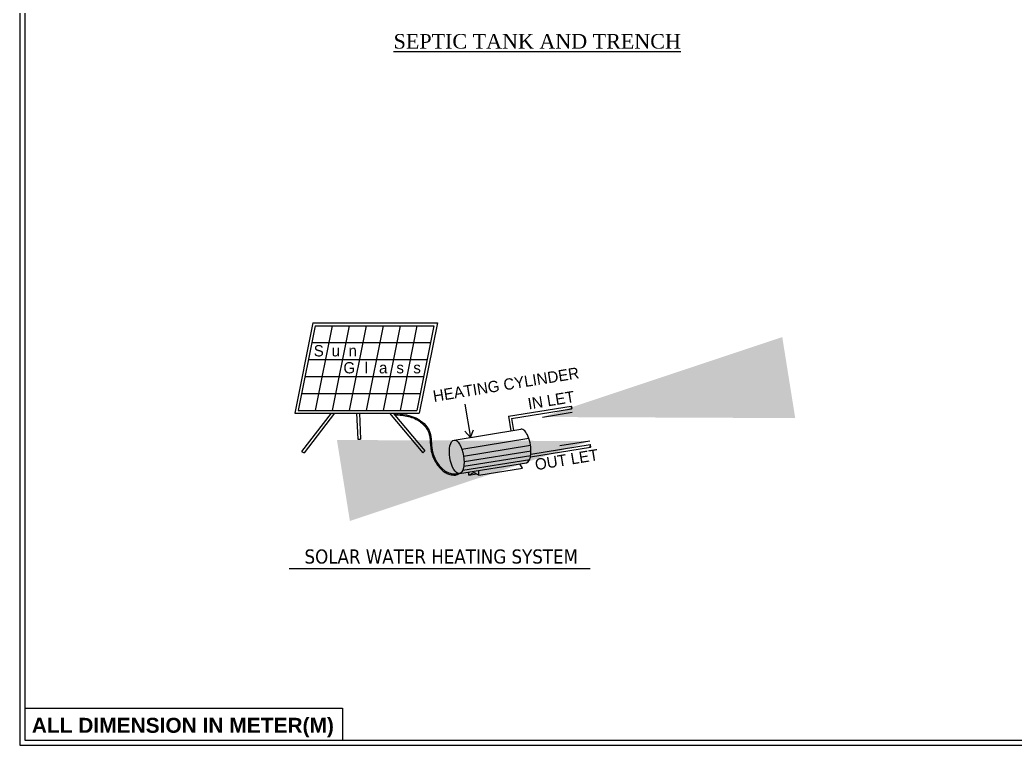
# Model space of a CAD drawing. Header units: metres. Extents: x 5701 to 70840, y 2546 to 3839.
# Drawn here: x 5971.6 to 5991.54, y 2593.85 to 2608.38 of the extents above; entities that cross this region are included whole.
import ezdxf
from ezdxf.enums import TextEntityAlignment as Align

# ---------------------------------------------------------------- set-up
doc = ezdxf.new("R2010")
doc.units = ezdxf.units.M
doc.styles.add('ARIAL NARROW', font='')
doc.styles.add('ROMAN', font='times.ttf')
doc.styles.add('style1', font='arialbd.ttf', dxfattribs={"height": 0.24})
doc.styles.add('TAHOMA', font='tahoma.ttf')
doc.styles.get('ARIAL NARROW').set_extended_font_data('Lydian BT')
doc.dimstyles.new('Copy of S-2', dxfattribs={"dimtxt": 10.5, "dimasz": 5, "dimexe": 2, "dimexo": 50, "dimgap": 5, "dimtad": 0, "dimtoh": 1, "dimdec": 1, "dimzin": 0, "dimdsep": 46, "dimlunit": 4, "dimtxsty": 'ARIAL NARROW', "dimcen": 0.09, "dimdle": 3, "dimclrd": 35, "dimclre": 35, "dimclrt": 27, "dimadec": 0, "dimazin": 0, "dimtfac": 1, "dimtdec": 1, "dimtofl": 0, "dimtmove": 0, "dimatfit": 3, "dimfxl": 0, "dimtolj": 1, "dimtzin": 0, "dimarcsym": 0})

# ---------------------------------------------------------------- blocks, each defined once
blk = doc.blocks.new('S72')
at = {"style": 'ROMAN'}
blk.add_text('%%USEPTIC TANK AND TRENCH', height=0.29252, dxfattribs=at).set_placement((19329.977, 56181.653))
blk = doc.blocks.new('DRFGTYH')
at = {"color": 1, "linetype": 'Continuous', "ltscale": 20}
for p, q in [((553.433, 301.551), (553.071, 299.739)), ((553.433, 301.551), (555.927, 301.551)), ((555.927, 301.551), (555.565, 299.739)), ((553.48, 301.494), (553.14, 299.796)), ((553.48, 301.494), (555.858, 301.494)), ((553.82, 301.494), (553.48, 299.796)), ((554.159, 301.494), (553.82, 299.796)), ((554.499, 301.494), (554.159, 299.796)), ((554.839, 301.494), (554.499, 299.796)), ((555.178, 301.494), (554.839, 299.796)), ((555.518, 301.494), (555.178, 299.796)), ((555.858, 301.494), (555.518, 299.796)), ((553.412, 301.154), (555.79, 301.154)), ((553.344, 300.815), (555.722, 300.815)), ((553.276, 300.475), (555.654, 300.475)), ((553.208, 300.135), (555.586, 300.135)), ((553.071, 299.739), (555.565, 299.739)), ((553.14, 299.796), (555.518, 299.796)), ((557.349, 299.679), (558.608, 299.882)), ((557.414, 299.632), (558.617, 299.826)), ((557.349, 299.679), (557.397, 299.385)), ((557.414, 299.632), (557.453, 299.394)), ((556.26, 299.202), (557.602, 299.418)), ((556.418, 299.021), (557.759, 299.237)), ((557.8, 298.923), (558.986, 299.114)), ((556.452, 298.883), (557.793, 299.099)), ((556.461, 298.77), (557.803, 298.986)), ((557.791, 298.865), (558.995, 299.058)), ((556.368, 298.532), (557.71, 298.747)), ((556.435, 298.6), (557.776, 298.815)), ((556.455, 298.678), (557.797, 298.893)), ((557.632, 298.641), (557.581, 298.727)), ((556.555, 298.5), (556.555, 298.562)), ((556.555, 298.5), (556.657, 298.551)), ((556.555, 298.5), (556.709, 298.525)), ((556.759, 298.5), (556.657, 298.551)), ((556.759, 298.5), (557.632, 298.641)), ((556.759, 298.5), (556.759, 298.594)), ((552.959, 296.631), (558.991, 296.631))]:
    blk.add_line(p, q, dxfattribs=at)
at = {"color": 2, "linetype": 'Continuous', "ltscale": 20}
for p, q in [((556.475, 299.923), (556.588, 299.255)), ((556.588, 299.255), (556.477, 299.38)), ((556.588, 299.255), (556.651, 299.409))]:
    blk.add_line(p, q, dxfattribs=at)
at = {"color": 4, "linetype": 'Continuous', "ltscale": 20}
for p, q in [((553.801, 299.739), (553.205, 298.973)), ((553.865, 299.739), (553.255, 298.947)), ((554.309, 299.739), (554.33, 299.217)), ((554.366, 299.739), (554.387, 299.219)), ((554.966, 299.739), (555.633, 298.947)), ((555.04, 299.739), (555.676, 298.984)), ((554.33, 299.217), (554.387, 299.219)), ((553.205, 298.973), (553.255, 298.947)), ((555.633, 298.947), (555.676, 298.984))]:
    blk.add_line(p, q, dxfattribs=at)
at = {"color": 1, "linetype": 'Continuous', "ltscale": 20}
for centre, start, end in [((558.619, 299.84), 117.5457, 260.7144), ((558.606, 299.867), 297.5457, 80.7144), ((558.61, 299.839), 297.5457, 80.7144), ((558.983, 299.099), 297.5457, 80.7144), ((558.997, 299.073), 117.5457, 260.7144), ((558.988, 299.071), 297.5457, 80.7144)]:
    blk.add_arc(centre, 0.0149, start, end, dxfattribs=at)
blk.add_ellipse((557.656, 299.083), major_axis=(0.054, -0.335), ratio=0.406816, start_param=0, end_param=3.141593, dxfattribs=at)
blk.add_ellipse((556.314, 298.867), major_axis=(0.054, -0.335), ratio=0.406816, dxfattribs=at)
blk.add_spline([(555.04, 299.739), (555.555, 299.613), (555.777, 299.352), (555.823, 299), (556.227, 298.527), (556.368, 298.532)], degree=3, dxfattribs=at)
blk.add_open_spline([(555.061, 299.714), (555.077, 299.713), (555.093, 299.712), (555.156, 299.706), (555.202, 299.701), (555.338, 299.68), (555.424, 299.658), (555.532, 299.602), (555.56, 299.584), (555.614, 299.543), (555.639, 299.52), (555.69, 299.465), (555.714, 299.432), (555.744, 299.375), (555.753, 299.352), (555.767, 299.305), (555.772, 299.28), (555.784, 299.191), (555.784, 299.121), (555.796, 299.019), (555.801, 298.989), (555.816, 298.93), (555.825, 298.9), (555.859, 298.813), (555.889, 298.757), (555.955, 298.665), (555.989, 298.627), (556.051, 298.576), (556.076, 298.558), (556.125, 298.532), (556.149, 298.522), (556.191, 298.51), (556.209, 298.506), (556.246, 298.502), (556.264, 298.501), (556.294, 298.501), (556.306, 298.501), (556.368, 298.532)], degree=3, knots=[0.387986, 0.387986, 0.387986, 0.387986, 1.216832, 1.216832, 3.650496, 3.650496, 8.517825, 8.517825, 10.321815, 10.321815, 12.125805, 12.125805, 14.307352, 14.307352, 15.733679, 15.733679, 17.160006, 17.160006, 20.816, 20.816, 22.265805, 22.265805, 23.715609, 23.715609, 26.615218, 26.615218, 29.024554, 29.024554, 30.51645, 30.51645, 31.806509, 31.806509, 32.727345, 32.727345, 33.64818, 33.64818, 34.275675, 34.275675, 34.275675, 34.275675], dxfattribs=at)
at = {"color": 4}
for s, height, style, p in [('S', 0.226, 'ARIAL NARROW', (553.55, 300.878)), ('u', 0.226, 'ARIAL NARROW', (553.89, 300.878)), ('n', 0.226, 'ARIAL NARROW', (554.23, 300.878)), ('G', 0.226, 'ARIAL NARROW', (554.162, 300.538)), ('l', 0.226, 'ARIAL NARROW', (554.501, 300.538)), ('a', 0.226, 'ARIAL NARROW', (554.841, 300.538)), ('s', 0.226, 'ARIAL NARROW', (555.181, 300.538)), ('s', 0.226, 'ARIAL NARROW', (555.52, 300.538)), ('SOLAR WATER HEATING SYSTEM', 0.28309, 'TAHOMA', (556.004, 296.728))]:
    blk.add_text(s, height=height, dxfattribs=dict(at, style=style)).set_placement(p, align=Align.CENTER)
at = {"color": 4, "style": 'ARIAL NARROW'}
for s, height, p in [('HEATING CYLINDER', 0.22647, (557.32, 300.204)), ('IN LET', 0.2265, (558.224, 299.89)), ('OUT LET', 0.2265, (558.534, 298.699))]:
    blk.add_text(s, height=height, rotation=9.2334, dxfattribs=at).set_placement(p, align=Align.CENTER)
at = {"color": 1, "linetype": 'Continuous', "ltscale": 20}
for points in [[(558.03, 299.664), (558.63, 299.76)], [(558.981, 299.182), (558.381, 299.086)]]:
    blk.add_leader(points, dimstyle='Copy of S-2', override={"dimgap": 5, "dimtad": 0}, dxfattribs=at)

msp = doc.modelspace()

# ---------------------------------------------------------------- linework, layer by layer
for p, q in [((5971.69879, 2594.59563), (5978.06518, 2594.59563)), ((5978.06518, 2594.59563), (5978.06518, 2593.95317))]:
    msp.add_line(p, q)
for points in [[(5971.59879, 2677.85317), (5971.59879, 2593.85317), (6091.59879, 2593.85317), (6091.59879, 2677.85317)], [(5971.69879, 2677.75317), (5971.69879, 2593.95317), (6091.49879, 2593.95317), (6091.49879, 2677.75317)]]:
    msp.add_lwpolyline(points, close=True)

# ---------------------------------------------------------------- block references
for name, p in [('S72', (-13350.89009, -53573.84687)), ('DRFGTYH', (5424.03706, 2300.7617))]:
    msp.add_blockref(name, p)

# ---------------------------------------------------------------- texts
at = {"style": 'style1'}
msp.add_text('ALL DIMENSION IN METER(M)', height=0.3, dxfattribs=at).set_placement((5971.83775, 2594.09948))

doc.saveas('drawing.dxf')
